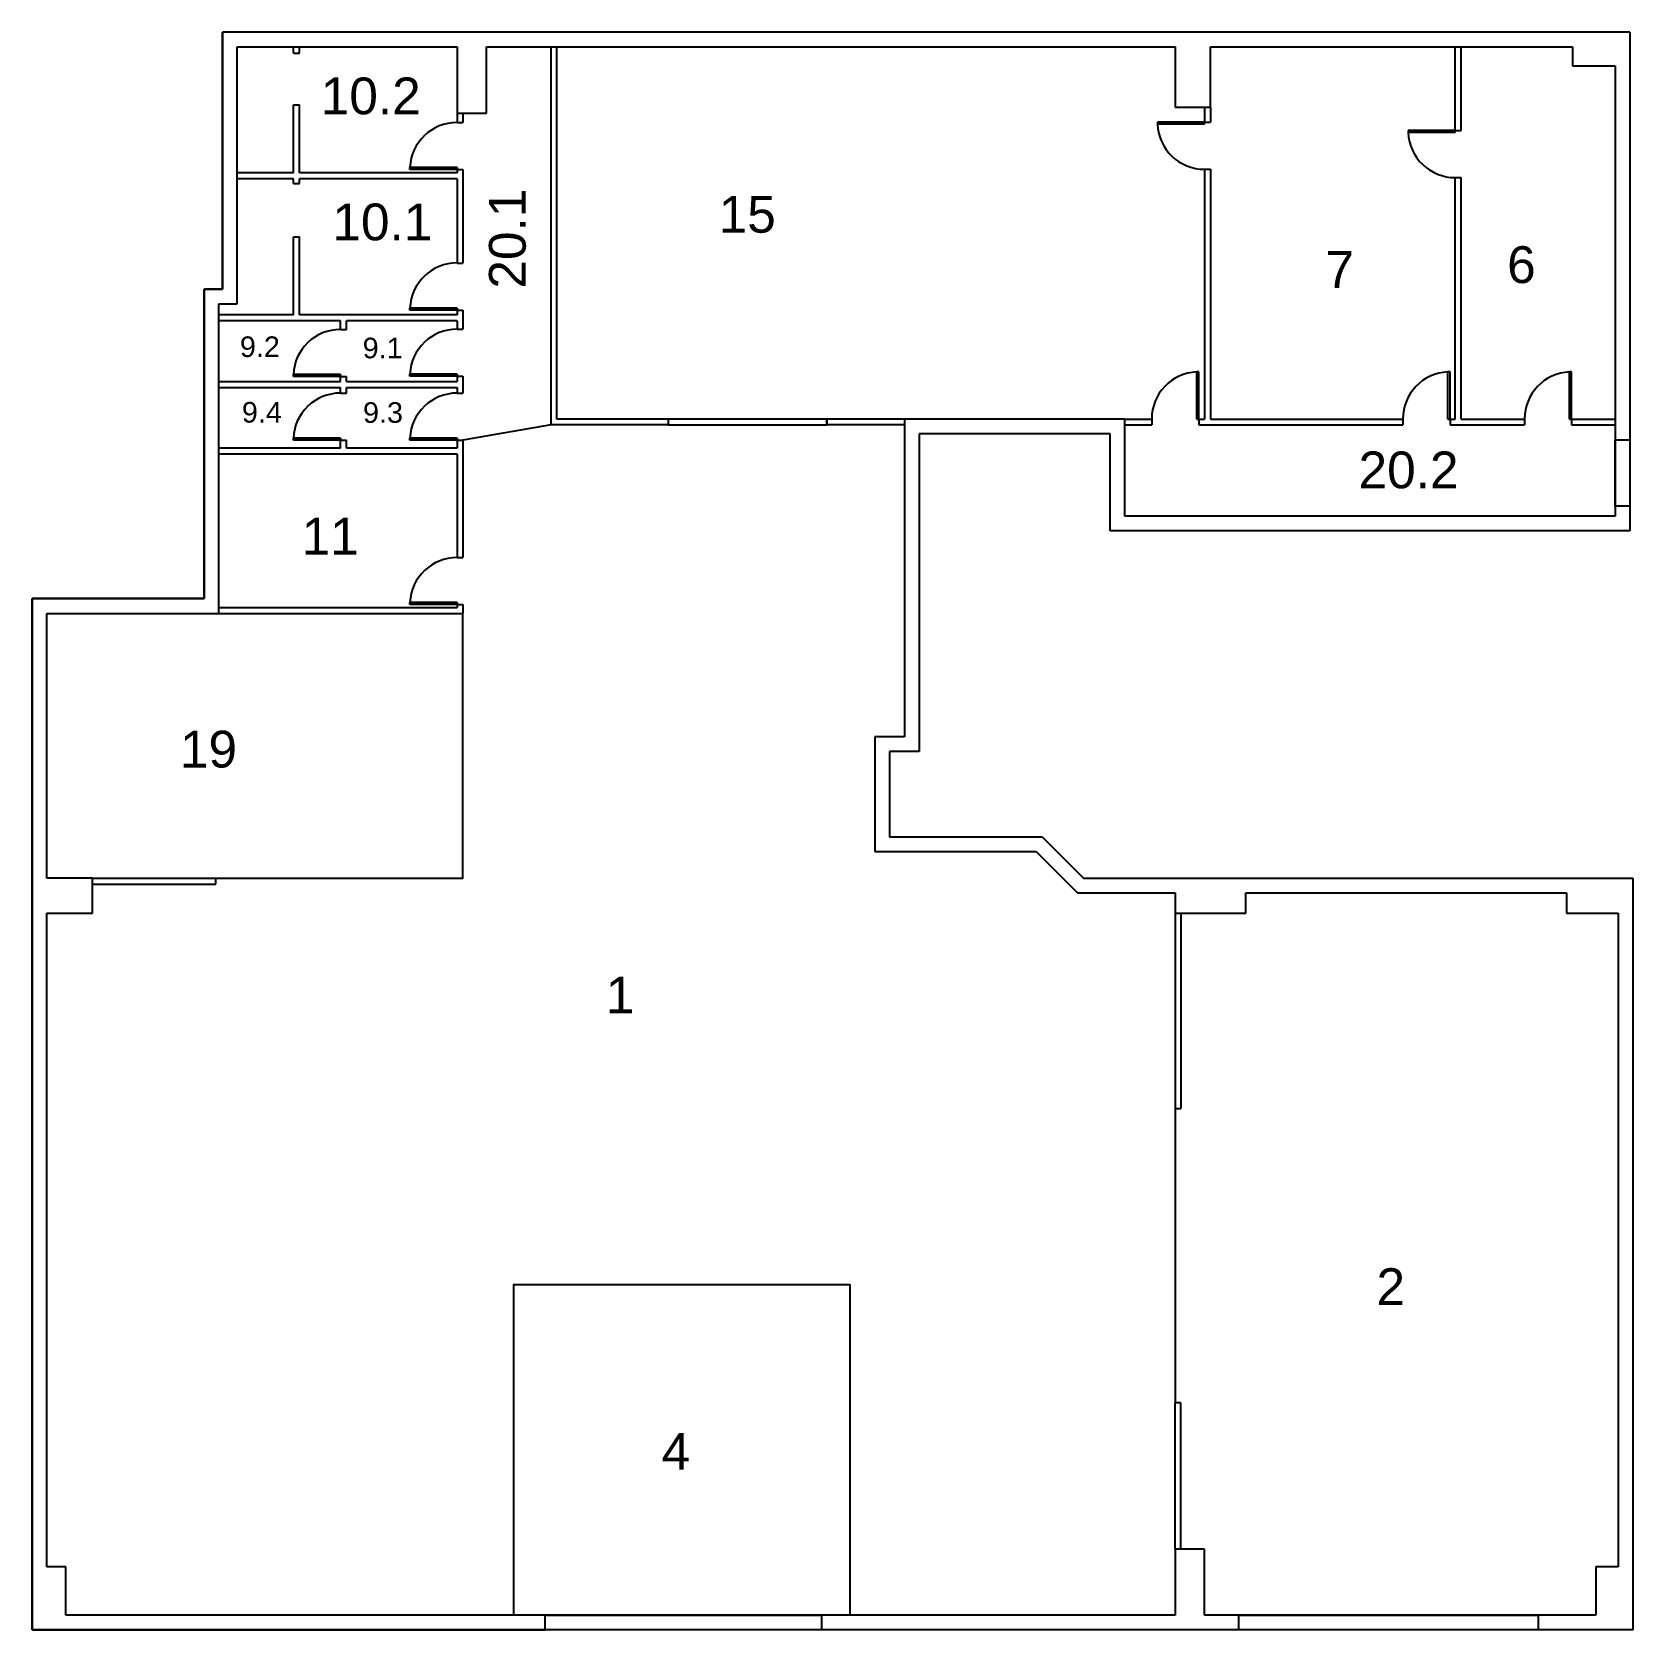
# Model space of a CAD drawing. Header units: millimetres. Extents: x 469.5 to 496.7, y 2717 to 2744.1.
import ezdxf

# ---------------------------------------------------------------- set-up
doc = ezdxf.new("R2010")
doc.units = ezdxf.units.MM
for name, color, linetype in [('BORDERS', 6, 'Continuous'), ('INNER_DOORS', 1, 'Continuous'), ('INNER_WALLS', 3, 'Continuous'), ('NAMES', 7, 'Continuous'), ('OUTER_DOORS', 2, 'Continuous'), ('OUTER_WALLS', 5, 'Continuous')]:
    doc.layers.add(name, color=color, linetype=linetype)
doc.styles.get("Standard").update_dxf_attribs({"font": 'arial.ttf'})

msp = doc.modelspace()

# ---------------------------------------------------------------- linework, layer by layer
at = {"layer": 'BORDERS'}
for p, q in [((478.31, 2737.447), (476.813, 2737.186)), ((488.913, 2725.836), (488.913, 2720.835))]:
    msp.add_line(p, q, dxfattribs=at)
for points in [[(472.617, 2729.745), (476.813, 2729.745), (476.813, 2734.245)], [(477.676, 2717.224), (477.676, 2722.844), (483.388, 2722.844), (483.388, 2717.224)]]:
    msp.add_lwpolyline(points, dxfattribs=at)
at = {"layer": 'INNER_DOORS'}
for p, q in [((489.414, 2742.59), (488.614, 2742.59)), ((488.614, 2742.59), (488.614, 2742.555)), ((489.414, 2742.555), (488.614, 2742.555)), ((489.414, 2742.555), (489.414, 2742.59)), ((493.674, 2742.448), (492.874, 2742.448)), ((492.874, 2742.448), (492.874, 2742.413)), ((493.674, 2742.413), (492.874, 2742.413)), ((493.674, 2742.413), (493.674, 2742.448)), ((476.713, 2741.82), (475.913, 2741.82)), ((475.913, 2741.785), (475.913, 2741.82)), ((476.713, 2741.785), (475.913, 2741.785)), ((476.713, 2741.82), (476.713, 2741.785)), ((476.713, 2739.432), (475.913, 2739.432)), ((475.913, 2739.397), (475.913, 2739.432)), ((476.713, 2739.397), (475.913, 2739.397)), ((476.713, 2739.432), (476.713, 2739.397)), ((474.732, 2738.303), (473.932, 2738.303)), ((473.932, 2738.268), (473.932, 2738.303)), ((474.732, 2738.268), (473.932, 2738.268)), ((474.732, 2738.303), (474.732, 2738.268)), ((476.713, 2738.309), (475.913, 2738.309)), ((475.913, 2738.274), (475.913, 2738.309)), ((476.713, 2738.274), (475.913, 2738.274)), ((476.713, 2738.309), (476.713, 2738.274)), ((489.281, 2737.547), (489.281, 2738.347)), ((489.316, 2738.347), (489.281, 2738.347)), ((489.316, 2737.547), (489.316, 2738.347)), ((493.55, 2737.547), (493.55, 2738.347)), ((493.585, 2738.347), (493.55, 2738.347)), ((493.585, 2737.547), (493.585, 2738.347)), ((495.616, 2737.547), (495.616, 2738.347)), ((495.651, 2738.347), (495.616, 2738.347)), ((495.651, 2737.547), (495.651, 2738.347)), ((480.299, 2737.547), (480.299, 2737.447)), ((482.994, 2737.547), (480.299, 2737.547)), ((480.299, 2737.447), (482.994, 2737.447)), ((482.994, 2737.447), (482.994, 2737.547)), ((489.281, 2737.547), (489.316, 2737.547)), ((493.55, 2737.547), (493.585, 2737.547)), ((495.616, 2737.547), (495.651, 2737.547)), ((474.732, 2737.221), (473.932, 2737.221)), ((473.932, 2737.186), (473.932, 2737.221)), ((474.732, 2737.186), (473.932, 2737.186)), ((474.732, 2737.221), (474.732, 2737.186)), ((476.713, 2737.221), (475.913, 2737.221)), ((475.913, 2737.186), (475.913, 2737.221)), ((476.713, 2737.186), (475.913, 2737.186)), ((476.713, 2737.221), (476.713, 2737.186)), ((476.713, 2734.428), (475.913, 2734.428)), ((475.913, 2734.393), (475.913, 2734.428)), ((476.713, 2734.393), (475.913, 2734.393)), ((476.713, 2734.428), (476.713, 2734.393))]:
    msp.add_line(p, q, dxfattribs=at)
for centre, start, end in [((476.713, 2741.784), 90, 177.4377), ((489.414, 2742.59), 182.5623, 270), ((493.674, 2742.449), 182.5623, 270), ((476.713, 2739.397), 90, 177.4377), ((474.732, 2738.267), 90, 177.4377), ((476.713, 2738.273), 90, 177.4377), ((489.317, 2737.547), 92.5623, 180), ((493.585, 2737.547), 92.5623, 180), ((495.652, 2737.547), 92.5623, 180), ((474.732, 2737.186), 90, 177.4377), ((476.713, 2737.186), 90, 177.4377), ((476.713, 2734.392), 90, 177.4377)]:
    msp.add_arc(centre, 0.801, start, end, dxfattribs=at)
at = {"layer": 'INNER_WALLS'}
for p, q in [((473.935, 2743.762), (473.935, 2743.871)), ((473.935, 2743.762), (474.035, 2743.762)), ((474.035, 2743.762), (474.035, 2743.871)), ((478.31, 2737.447), (478.31, 2743.871)), ((478.41, 2737.547), (478.41, 2743.871)), ((493.674, 2742.448), (493.674, 2743.871)), ((493.774, 2742.448), (493.774, 2743.871)), ((473.935, 2741.728), (473.935, 2742.887)), ((473.935, 2742.887), (474.035, 2742.887)), ((474.035, 2741.728), (474.035, 2742.887)), ((489.414, 2742.847), (489.414, 2742.59)), ((489.514, 2742.847), (489.514, 2742.59)), ((476.713, 2742.745), (476.713, 2742.585)), ((476.713, 2742.585), (476.813, 2742.585)), ((476.813, 2742.745), (476.813, 2742.585)), ((489.414, 2742.59), (489.514, 2742.59)), ((493.674, 2742.448), (493.774, 2742.448)), ((473.935, 2741.728), (472.975, 2741.728)), ((476.713, 2741.728), (474.035, 2741.728)), ((476.713, 2741.785), (476.813, 2741.785)), ((476.713, 2741.785), (476.713, 2741.728)), ((476.813, 2741.785), (476.813, 2740.197)), ((489.414, 2741.79), (489.514, 2741.79)), ((489.414, 2741.79), (489.414, 2737.547)), ((489.514, 2741.79), (489.514, 2737.547)), ((473.935, 2741.628), (472.975, 2741.628)), ((473.935, 2741.546), (473.935, 2741.628)), ((473.935, 2741.546), (474.035, 2741.546)), ((476.713, 2741.628), (474.035, 2741.628)), ((474.035, 2741.546), (474.035, 2741.628)), ((476.713, 2741.628), (476.713, 2740.197)), ((493.674, 2737.547), (493.674, 2741.648)), ((493.674, 2741.648), (493.774, 2741.648)), ((493.774, 2737.547), (493.774, 2741.648)), ((473.935, 2739.316), (473.935, 2740.644)), ((473.935, 2740.644), (474.035, 2740.644)), ((474.035, 2739.316), (474.035, 2740.644)), ((476.713, 2740.197), (476.813, 2740.197)), ((473.935, 2739.316), (472.666, 2739.316)), ((476.713, 2739.316), (474.035, 2739.316)), ((476.713, 2739.397), (476.813, 2739.397)), ((476.713, 2739.397), (476.713, 2739.316)), ((476.813, 2739.397), (476.813, 2739.074)), ((474.732, 2739.216), (472.666, 2739.216)), ((474.732, 2739.068), (474.732, 2739.216)), ((474.732, 2739.068), (474.832, 2739.068)), ((476.713, 2739.216), (474.832, 2739.216)), ((474.832, 2739.068), (474.832, 2739.216)), ((476.713, 2739.216), (476.713, 2739.074)), ((476.713, 2739.074), (476.813, 2739.074)), ((472.666, 2738.183), (474.732, 2738.183)), ((474.732, 2738.183), (474.732, 2738.268)), ((474.732, 2738.268), (474.832, 2738.268)), ((474.832, 2738.183), (474.832, 2738.268)), ((474.832, 2738.183), (476.713, 2738.183)), ((476.713, 2738.274), (476.813, 2738.274)), ((476.713, 2738.274), (476.713, 2738.183)), ((476.813, 2738.274), (476.813, 2737.986)), ((472.666, 2738.083), (474.732, 2738.083)), ((474.732, 2737.986), (474.732, 2738.083)), ((474.732, 2737.986), (474.832, 2737.986)), ((474.832, 2738.083), (476.713, 2738.083)), ((474.832, 2737.986), (474.832, 2738.083)), ((476.713, 2738.083), (476.713, 2737.986)), ((476.713, 2737.986), (476.813, 2737.986)), ((480.299, 2737.447), (478.31, 2737.447)), ((480.299, 2737.547), (478.41, 2737.547)), ((480.299, 2737.547), (480.299, 2737.447)), ((484.316, 2737.547), (482.994, 2737.547)), ((482.994, 2737.547), (482.994, 2737.447)), ((484.316, 2737.447), (482.994, 2737.447)), ((488.062, 2737.547), (488.516, 2737.547)), ((488.062, 2737.447), (488.516, 2737.447)), ((488.516, 2737.547), (488.516, 2737.447)), ((489.316, 2737.547), (489.316, 2737.447)), ((489.316, 2737.547), (489.414, 2737.547)), ((489.316, 2737.447), (492.785, 2737.447)), ((489.514, 2737.547), (492.785, 2737.547)), ((492.785, 2737.547), (492.785, 2737.447)), ((493.585, 2737.547), (493.585, 2737.447)), ((493.585, 2737.547), (493.674, 2737.547)), ((493.585, 2737.447), (494.851, 2737.447)), ((493.774, 2737.547), (494.851, 2737.547)), ((494.851, 2737.547), (494.851, 2737.447)), ((495.651, 2737.547), (495.651, 2737.447)), ((495.651, 2737.547), (496.389, 2737.547)), ((495.651, 2737.447), (496.389, 2737.447)), ((474.732, 2737.05), (474.732, 2737.186)), ((474.732, 2737.186), (474.832, 2737.186)), ((474.832, 2737.05), (474.832, 2737.186)), ((476.713, 2737.186), (476.813, 2737.186)), ((476.713, 2737.186), (476.713, 2737.05)), ((476.813, 2737.186), (476.813, 2735.193)), ((474.732, 2737.05), (472.666, 2737.05)), ((476.713, 2736.95), (472.666, 2736.95)), ((476.713, 2737.05), (474.832, 2737.05)), ((476.713, 2736.95), (476.713, 2735.193)), ((476.713, 2735.193), (476.813, 2735.193)), ((476.713, 2734.393), (476.813, 2734.393)), ((476.713, 2734.393), (476.713, 2734.345)), ((476.813, 2734.393), (476.813, 2734.245)), ((472.666, 2734.345), (476.713, 2734.345)), ((472.666, 2734.245), (476.813, 2734.245)), ((470.516, 2729.745), (472.617, 2729.745)), ((472.617, 2729.645), (472.617, 2729.745)), ((470.516, 2729.645), (472.617, 2729.645)), ((488.913, 2729.149), (488.913, 2725.836)), ((489.013, 2729.149), (489.013, 2725.836)), ((488.913, 2725.836), (489.013, 2725.836)), ((488.913, 2718.346), (488.913, 2720.835)), ((489.013, 2720.835), (488.913, 2720.835)), ((489.013, 2718.346), (489.013, 2720.835))]:
    msp.add_line(p, q, dxfattribs=at)
at = {"layer": 'OUTER_DOORS'}
for p, q in [((496.389, 2736.065), (496.389, 2737.195)), ((496.389, 2737.195), (496.638, 2737.195)), ((496.638, 2737.195), (496.638, 2736.065)), ((496.389, 2736.065), (496.389, 2736.065)), ((496.638, 2736.065), (496.389, 2736.065)), ((478.209, 2716.974), (478.209, 2717.224)), ((478.209, 2717.224), (479.488, 2717.224)), ((482.908, 2716.974), (478.209, 2716.974)), ((479.488, 2717.224), (482.908, 2717.224)), ((482.908, 2717.224), (482.908, 2716.974)), ((489.996, 2716.974), (489.996, 2717.224)), ((489.996, 2717.224), (495.083, 2717.224)), ((495.083, 2716.974), (489.996, 2716.974)), ((495.083, 2717.224), (495.083, 2716.974))]:
    msp.add_line(p, q, dxfattribs=at)
at = {"layer": 'OUTER_WALLS'}
for p, q in [((472.725, 2739.753), (472.725, 2744.121)), ((496.638, 2744.121), (472.725, 2744.121)), ((472.725, 2744.121), (472.725, 2739.753)), ((496.638, 2744.121), (496.638, 2735.646)), ((472.975, 2743.871), (476.713, 2743.871)), ((472.975, 2739.503), (472.975, 2743.871)), ((472.975, 2739.503), (472.975, 2743.871)), ((472.975, 2743.871), (476.713, 2743.871)), ((476.713, 2743.871), (476.713, 2742.745)), ((477.212, 2742.745), (477.212, 2743.871)), ((477.212, 2743.871), (488.913, 2743.871)), ((488.913, 2743.871), (488.913, 2742.847)), ((489.514, 2742.847), (489.514, 2743.871)), ((489.514, 2743.871), (495.665, 2743.871)), ((495.665, 2743.871), (495.665, 2743.546)), ((495.665, 2743.546), (496.389, 2743.546)), ((496.389, 2743.546), (496.389, 2735.896)), ((488.913, 2742.847), (489.514, 2742.847)), ((476.713, 2742.745), (477.212, 2742.745)), ((472.416, 2734.495), (472.416, 2739.753)), ((472.416, 2739.753), (472.725, 2739.753)), ((472.725, 2739.753), (472.416, 2739.753)), ((472.416, 2739.753), (472.416, 2734.495)), ((472.666, 2734.245), (472.666, 2739.503)), ((472.666, 2739.503), (472.975, 2739.503)), ((472.666, 2734.245), (472.666, 2739.503)), ((472.666, 2739.503), (472.975, 2739.503)), ((488.062, 2737.547), (484.316, 2737.547)), ((484.316, 2737.547), (484.316, 2732.146)), ((488.062, 2735.896), (488.062, 2737.547)), ((487.812, 2737.297), (484.565, 2737.297)), ((484.565, 2737.297), (484.565, 2731.896)), ((487.812, 2735.646), (487.812, 2737.297)), ((496.389, 2735.896), (488.062, 2735.896)), ((496.638, 2735.646), (487.812, 2735.646)), ((469.491, 2734.495), (472.416, 2734.495)), ((469.491, 2716.974), (469.491, 2734.495)), ((472.416, 2734.495), (469.491, 2734.495)), ((469.491, 2734.495), (469.491, 2729.149)), ((469.741, 2729.745), (469.741, 2734.245)), ((469.741, 2734.245), (472.666, 2734.245)), ((469.741, 2729.745), (469.741, 2734.245)), ((469.741, 2734.245), (472.666, 2734.245)), ((484.316, 2732.146), (483.812, 2732.146)), ((483.812, 2732.146), (483.812, 2730.198)), ((484.565, 2731.896), (484.062, 2731.896)), ((484.062, 2731.896), (484.062, 2730.448)), ((484.062, 2730.448), (486.654, 2730.448)), ((486.654, 2730.448), (487.357, 2729.745)), ((483.812, 2730.198), (486.551, 2730.198)), ((486.551, 2730.198), (487.253, 2729.496)), ((470.516, 2729.745), (469.741, 2729.745)), ((470.516, 2729.745), (469.741, 2729.745)), ((470.516, 2729.149), (470.516, 2729.745)), ((470.516, 2729.149), (470.516, 2729.745)), ((487.357, 2729.745), (496.693, 2729.745)), ((496.693, 2729.745), (496.693, 2716.974)), ((487.253, 2729.496), (488.913, 2729.496)), ((488.913, 2729.496), (488.913, 2729.149)), ((490.115, 2729.149), (490.115, 2729.496)), ((490.115, 2729.496), (495.563, 2729.496)), ((495.563, 2729.496), (495.563, 2729.149)), ((469.491, 2729.149), (469.491, 2716.974)), ((469.741, 2729.149), (470.516, 2729.149)), ((469.741, 2718.049), (469.741, 2729.149)), ((469.741, 2729.149), (470.516, 2729.149)), ((469.741, 2718.049), (469.741, 2729.149)), ((488.913, 2729.149), (490.115, 2729.149)), ((495.563, 2729.149), (496.444, 2729.149)), ((496.444, 2729.149), (496.444, 2718.049)), ((489.412, 2718.346), (488.913, 2718.346)), ((488.913, 2718.346), (488.913, 2717.224)), ((489.412, 2717.224), (489.412, 2718.346)), ((470.063, 2718.049), (469.741, 2718.049)), ((470.063, 2718.049), (469.741, 2718.049)), ((470.063, 2717.224), (470.063, 2718.049)), ((470.063, 2717.224), (470.063, 2718.049)), ((496.444, 2718.049), (496.063, 2718.049)), ((496.063, 2718.049), (496.063, 2717.224)), ((496.693, 2716.974), (469.491, 2716.974)), ((469.491, 2716.974), (478.209, 2716.974)), ((488.913, 2717.224), (470.063, 2717.224)), ((478.209, 2717.224), (470.063, 2717.224)), ((496.063, 2717.224), (489.412, 2717.224))]:
    msp.add_line(p, q, dxfattribs=at)

# ---------------------------------------------------------------- texts
at = {"layer": 'NAMES', "attachment_point": 1}
for s, insert, char_height, width in [('10.2', (474.397, 2743.349), 0.625, 0.39576), ('10.1', (474.595, 2741.208), 0.625, 0.39576), ('15', (481.158, 2741.337), 0.625, 0.39576), ('7', (491.468, 2740.399), 0.625, 0.39576), ('6', (494.555, 2740.482), 0.625, 0.39576), ('9.2', (473.023, 2738.95), 0.35, 0.29682), ('9.1', (475.109, 2738.928), 0.35, 0.29682), ('9.4', (473.057, 2737.836), 0.35, 0.29682), ('9.3', (475.115, 2737.832), 0.35, 0.29682), ('20.2', (492.03, 2736.995), 0.625, 0.39576), ('11', (474.072, 2735.869), 0.625, 0.39576), ('19', (472.004, 2732.251), 0.625, 0.39576), ('1', (479.241, 2728.073), 0.625, 0.39576), ('2', (492.335, 2723.119), 0.625, 0.39576), ('4', (480.188, 2720.32), 0.625, 0.39576)]:
    msp.add_mtext(s, dxfattribs=dict(at, insert=insert, char_height=char_height, width=width))
at = {"layer": 'NAMES', "insert": (477.255, 2739.762), "char_height": 0.625, "width": 0.39576, "attachment_point": 1, "rotation": 90}
msp.add_mtext('20.1', dxfattribs=at)

doc.saveas('drawing.dxf')
